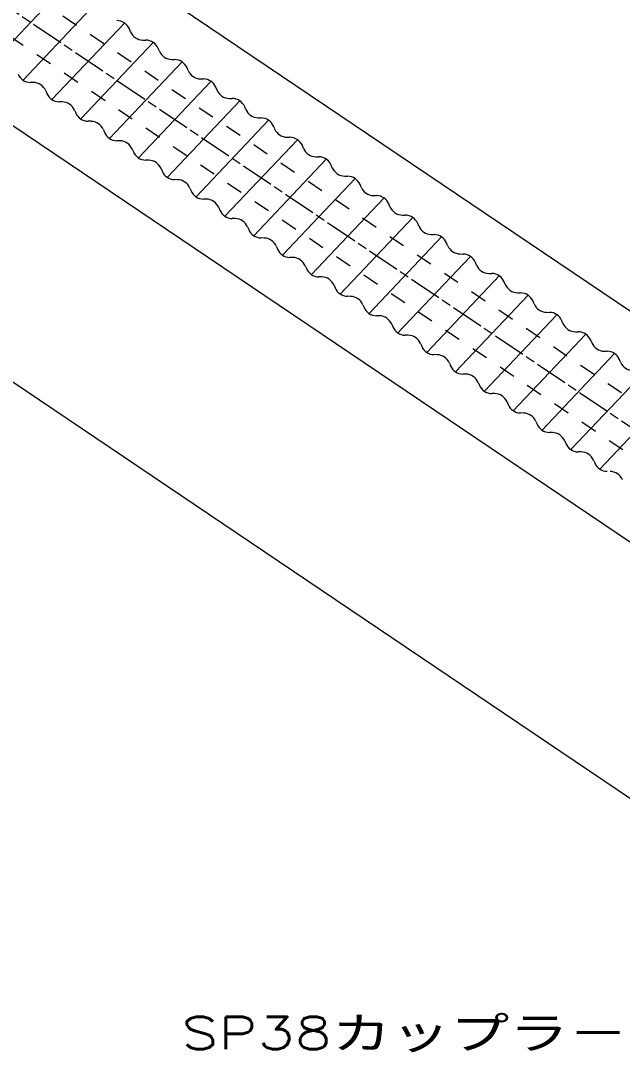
# Model space of a CAD drawing. Units: millimetres at full size; details may follow other scales. Extents: x -55 to 1935, y -55 to 1395.
# Drawn here: x 1050.3 to 1270, y 497.4 to 874.2 of the extents above; entities that cross this region are included whole.
import ezdxf
from ezdxf.enums import TextEntityAlignment as Align

# ---------------------------------------------------------------- set-up
doc = ezdxf.new("R2010")
doc.units = ezdxf.units.MM
doc.linetypes.add('CHAIN', pattern=[18.5, 12, -1.5, 3.5, -1.5])
doc.linetypes.add('DASHED_SPACED', pattern=[12, 6, -6])
for name, color, linetype, lineweight in [('1 外形線', 7, 'Continuous', 25), ('3 隠れ線', 2, 'DASHED_SPACED', 25), ('4 中心線', 1, 'CHAIN', 25), ('6 寸法線', 4, 'Continuous', 25)]:
    doc.layers.add(name, color=color, linetype=linetype, lineweight=lineweight)
doc.styles.add('simplex.shx', font='')
doc.styles.get('simplex.shx').set_extended_font_data('simplex.shx')

msp = doc.modelspace()

# ---------------------------------------------------------------- linework, layer by layer
at = {"layer": '1 外形線'}
for p, q in [((1577.184, 562.835), (1067.856, 906.382)), ((1067.175, 887.535), (1040.667, 859.591)), ((1067.175, 887.535), (1040.667, 859.591)), ((1077.704, 880.433), (1051.196, 852.489)), ((1077.704, 880.433), (1051.196, 852.489)), ((1088.233, 873.332), (1061.725, 845.387)), ((1088.233, 873.332), (1061.725, 845.387)), ((1090.433, 870.167), (1090.011, 871.159)), ((1090.433, 870.167), (1090.011, 871.159)), ((1090.433, 870.167), (1090.011, 871.159)), ((1094.947, 867.122), (1096.025, 867.103)), ((1094.947, 867.122), (1096.025, 867.103)), ((1098.762, 866.23), (1072.253, 838.286)), ((1098.762, 866.23), (1072.253, 838.286)), ((1100.962, 863.065), (1100.54, 864.058)), ((1100.962, 863.065), (1100.54, 864.058)), ((1100.962, 863.065), (1100.54, 864.058)), ((1109.29, 859.128), (1082.782, 831.184)), ((1109.29, 859.128), (1082.782, 831.184)), ((1105.476, 860.02), (1106.554, 860.001)), ((1105.476, 860.02), (1106.554, 860.001)), ((1111.49, 855.963), (1111.069, 856.956)), ((1111.49, 855.963), (1111.069, 856.956)), ((1111.49, 855.963), (1111.069, 856.956)), ((1054.954, 851.635), (1053.876, 851.654)), ((1054.954, 851.635), (1053.876, 851.654)), ((1119.819, 852.026), (1093.311, 824.082)), ((1119.819, 852.026), (1093.311, 824.082)), ((1116.005, 852.918), (1117.083, 852.899)), ((1116.005, 852.918), (1117.083, 852.899)), ((1538.04, 504.803), (1028.712, 848.349)), ((1059.469, 848.59), (1059.89, 847.597)), ((1059.469, 848.59), (1059.89, 847.597)), ((1122.019, 848.862), (1121.598, 849.854)), ((1122.019, 848.862), (1121.598, 849.854)), ((1122.019, 848.862), (1121.598, 849.854)), ((1065.483, 844.533), (1064.405, 844.552)), ((1065.483, 844.533), (1064.405, 844.552)), ((1130.348, 844.925), (1103.84, 816.98)), ((1130.348, 844.925), (1103.84, 816.98)), ((1126.534, 845.816), (1127.612, 845.798)), ((1126.534, 845.816), (1127.612, 845.798)), ((1069.998, 841.488), (1070.419, 840.496)), ((1069.998, 841.488), (1070.419, 840.496)), ((1132.548, 841.76), (1132.126, 842.752)), ((1132.548, 841.76), (1132.126, 842.752)), ((1132.548, 841.76), (1132.126, 842.752)), ((1076.012, 837.432), (1074.934, 837.45)), ((1076.012, 837.432), (1074.934, 837.45)), ((1140.877, 837.823), (1114.369, 809.879)), ((1140.877, 837.823), (1114.369, 809.879)), ((1137.063, 838.715), (1138.141, 838.696)), ((1137.063, 838.715), (1138.141, 838.696)), ((1080.527, 834.386), (1080.948, 833.394)), ((1080.527, 834.386), (1080.948, 833.394)), ((1143.077, 834.658), (1142.655, 835.651)), ((1143.077, 834.658), (1142.655, 835.651)), ((1143.077, 834.658), (1142.655, 835.651)), ((1086.541, 830.33), (1085.463, 830.349)), ((1086.541, 830.33), (1085.463, 830.349)), ((1151.405, 830.721), (1124.897, 802.777)), ((1151.405, 830.721), (1124.897, 802.777)), ((1147.591, 831.613), (1148.669, 831.594)), ((1147.591, 831.613), (1148.669, 831.594)), ((1091.055, 827.285), (1091.477, 826.292)), ((1091.055, 827.285), (1091.477, 826.292)), ((1153.605, 827.556), (1153.184, 828.549)), ((1153.605, 827.556), (1153.184, 828.549)), ((1153.605, 827.556), (1153.184, 828.549)), ((1097.069, 823.228), (1095.991, 823.247)), ((1097.069, 823.228), (1095.991, 823.247)), ((1161.934, 823.619), (1135.426, 795.675)), ((1161.934, 823.619), (1135.426, 795.675)), ((1158.12, 824.511), (1159.198, 824.492)), ((1158.12, 824.511), (1159.198, 824.492)), ((1164.134, 820.455), (1163.713, 821.447)), ((1164.134, 820.455), (1163.713, 821.447)), ((1164.134, 820.455), (1163.713, 821.447)), ((1101.584, 820.183), (1102.006, 819.19)), ((1101.584, 820.183), (1102.006, 819.19)), ((1107.598, 816.126), (1106.52, 816.145)), ((1107.598, 816.126), (1106.52, 816.145)), ((1172.463, 816.518), (1145.955, 788.573)), ((1172.463, 816.518), (1145.955, 788.573)), ((1168.649, 817.409), (1169.727, 817.391)), ((1168.649, 817.409), (1169.727, 817.391)), ((1174.663, 813.353), (1174.242, 814.345)), ((1174.663, 813.353), (1174.242, 814.345)), ((1174.663, 813.353), (1174.242, 814.345)), ((1112.113, 813.081), (1112.534, 812.089)), ((1112.113, 813.081), (1112.534, 812.089)), ((1179.178, 810.308), (1180.256, 810.289)), ((1179.178, 810.308), (1180.256, 810.289)), ((1118.127, 809.025), (1117.049, 809.043)), ((1118.127, 809.025), (1117.049, 809.043)), ((1182.992, 809.416), (1156.484, 781.472)), ((1182.992, 809.416), (1156.484, 781.472)), ((1185.192, 806.251), (1184.77, 807.244)), ((1185.192, 806.251), (1184.77, 807.244)), ((1185.192, 806.251), (1184.77, 807.244)), ((1122.642, 805.979), (1123.063, 804.987)), ((1122.642, 805.979), (1123.063, 804.987)), ((1189.706, 803.206), (1190.784, 803.187)), ((1189.706, 803.206), (1190.784, 803.187)), ((1128.656, 801.923), (1127.578, 801.942)), ((1128.656, 801.923), (1127.578, 801.942)), ((1133.171, 798.878), (1133.592, 797.885)), ((1133.171, 798.878), (1133.592, 797.885)), ((1193.521, 802.314), (1167.012, 774.37)), ((1193.521, 802.314), (1167.012, 774.37)), ((1195.72, 799.149), (1195.299, 800.142)), ((1195.72, 799.149), (1195.299, 800.142)), ((1195.72, 799.149), (1195.299, 800.142)), ((1204.049, 795.212), (1177.541, 767.268)), ((1204.049, 795.212), (1177.541, 767.268)), ((1200.235, 796.104), (1201.313, 796.085)), ((1200.235, 796.104), (1201.313, 796.085)), ((1139.185, 794.821), (1138.107, 794.84)), ((1139.185, 794.821), (1138.107, 794.84)), ((1143.699, 791.776), (1144.121, 790.783)), ((1143.699, 791.776), (1144.121, 790.783)), ((1206.249, 792.048), (1205.828, 793.04)), ((1206.249, 792.048), (1205.828, 793.04)), ((1206.249, 792.048), (1205.828, 793.04)), ((1149.713, 787.719), (1148.635, 787.738)), ((1149.713, 787.719), (1148.635, 787.738)), ((1214.578, 788.111), (1188.07, 760.166)), ((1214.578, 788.111), (1188.07, 760.166)), ((1210.764, 789.002), (1211.842, 788.984)), ((1210.764, 789.002), (1211.842, 788.984)), ((1154.228, 784.674), (1154.649, 783.682)), ((1154.228, 784.674), (1154.649, 783.682)), ((1216.778, 784.946), (1216.357, 785.938)), ((1216.778, 784.946), (1216.357, 785.938)), ((1216.778, 784.946), (1216.357, 785.938)), ((1160.242, 780.618), (1159.164, 780.636)), ((1160.242, 780.618), (1159.164, 780.636)), ((1225.107, 781.009), (1198.599, 753.065)), ((1225.107, 781.009), (1198.599, 753.065)), ((1221.293, 781.901), (1222.371, 781.882)), ((1221.293, 781.901), (1222.371, 781.882)), ((1164.757, 777.572), (1165.178, 776.58)), ((1164.757, 777.572), (1165.178, 776.58)), ((1227.307, 777.844), (1226.885, 778.837)), ((1227.307, 777.844), (1226.885, 778.837)), ((1227.307, 777.844), (1226.885, 778.837)), ((1170.771, 773.516), (1169.693, 773.535)), ((1170.771, 773.516), (1169.693, 773.535)), ((1235.636, 773.907), (1209.128, 745.963)), ((1235.636, 773.907), (1209.128, 745.963)), ((1231.822, 774.799), (1232.9, 774.78)), ((1231.822, 774.799), (1232.9, 774.78)), ((1175.286, 770.471), (1175.707, 769.478)), ((1175.286, 770.471), (1175.707, 769.478)), ((1237.836, 770.742), (1237.414, 771.735)), ((1237.836, 770.742), (1237.414, 771.735)), ((1237.836, 770.742), (1237.414, 771.735)), ((1181.3, 766.414), (1180.222, 766.433)), ((1181.3, 766.414), (1180.222, 766.433)), ((1246.164, 766.805), (1219.656, 738.861)), ((1246.164, 766.805), (1219.656, 738.861)), ((1242.35, 767.697), (1243.428, 767.678)), ((1242.35, 767.697), (1243.428, 767.678)), ((1185.814, 763.369), (1186.236, 762.376)), ((1185.814, 763.369), (1186.236, 762.376)), ((1248.364, 763.641), (1247.943, 764.633)), ((1248.364, 763.641), (1247.943, 764.633)), ((1248.364, 763.641), (1247.943, 764.633)), ((1191.828, 759.312), (1190.75, 759.331)), ((1191.828, 759.312), (1190.75, 759.331)), ((1256.693, 759.704), (1230.185, 731.759)), ((1256.693, 759.704), (1230.185, 731.759)), ((1252.879, 760.595), (1253.957, 760.577)), ((1252.879, 760.595), (1253.957, 760.577)), ((1258.893, 756.539), (1258.472, 757.531)), ((1258.893, 756.539), (1258.472, 757.531)), ((1258.893, 756.539), (1258.472, 757.531)), ((1196.343, 756.267), (1196.765, 755.275)), ((1196.343, 756.267), (1196.765, 755.275)), ((1202.357, 752.211), (1201.279, 752.229)), ((1202.357, 752.211), (1201.279, 752.229)), ((1267.222, 752.602), (1240.714, 724.658)), ((1267.222, 752.602), (1240.714, 724.658)), ((1263.408, 753.494), (1264.486, 753.475)), ((1263.408, 753.494), (1264.486, 753.475)), ((1269.422, 749.437), (1269.001, 750.43)), ((1269.422, 749.437), (1269.001, 750.43)), ((1269.422, 749.437), (1269.001, 750.43)), ((1206.872, 749.165), (1207.293, 748.173)), ((1206.872, 749.165), (1207.293, 748.173)), ((1212.886, 745.109), (1211.808, 745.128)), ((1212.886, 745.109), (1211.808, 745.128)), ((1277.751, 745.5), (1251.243, 717.556)), ((1277.751, 745.5), (1251.243, 717.556)), ((1217.401, 742.064), (1217.822, 741.071)), ((1217.401, 742.064), (1217.822, 741.071)), ((1223.415, 738.007), (1222.337, 738.026)), ((1223.415, 738.007), (1222.337, 738.026)), ((1227.93, 734.962), (1228.351, 733.969)), ((1227.93, 734.962), (1228.351, 733.969)), ((1288.28, 738.398), (1261.771, 710.454)), ((1288.28, 738.398), (1261.771, 710.454)), ((1233.944, 730.905), (1232.866, 730.924)), ((1233.944, 730.905), (1232.866, 730.924)), ((1238.458, 727.86), (1238.88, 726.868)), ((1238.458, 727.86), (1238.88, 726.868)), ((1244.472, 723.804), (1243.394, 723.822)), ((1244.472, 723.804), (1243.394, 723.822)), ((1248.987, 720.758), (1249.408, 719.766)), ((1248.987, 720.758), (1249.408, 719.766)), ((1255.001, 716.702), (1253.923, 716.721)), ((1255.001, 716.702), (1253.923, 716.721)), ((1259.516, 713.657), (1259.937, 712.664)), ((1259.516, 713.657), (1259.937, 712.664))]:
    msp.add_line(p, q, dxfattribs=at)
for centre, start, end in [((1085.409, 869.205), 23.00469, 88.99531), ((1085.409, 869.205), 23.00469, 88.99531), ((1085.409, 869.205), 23.00469, 88.99531), ((1085.409, 869.205), 23.00469, 88.99531), ((1085.409, 869.205), 23.00469, 88.99531), ((1095.035, 872.121), 203.00469, 268.99531), ((1095.035, 872.121), 203.00469, 268.99531), ((1095.035, 872.121), 203.00469, 268.99531), ((1095.938, 862.104), 23.00469, 88.99531), ((1095.938, 862.104), 23.00469, 88.99531), ((1095.938, 862.104), 23.00469, 88.99531), ((1095.938, 862.104), 23.00469, 88.99531), ((1095.938, 862.104), 23.00469, 88.99531), ((1105.564, 865.019), 203.00469, 268.99531), ((1105.564, 865.019), 203.00469, 268.99531), ((1105.564, 865.019), 203.00469, 268.99531), ((1106.467, 855.002), 23.00469, 88.99531), ((1106.467, 855.002), 23.00469, 88.99531), ((1106.467, 855.002), 23.00469, 88.99531), ((1106.467, 855.002), 23.00469, 88.99531), ((1106.467, 855.002), 23.00469, 88.99531), ((1116.093, 857.917), 203.00469, 268.99531), ((1116.093, 857.917), 203.00469, 268.99531), ((1116.093, 857.917), 203.00469, 268.99531), ((1053.964, 856.653), 203.00469, 268.99531), ((1053.964, 856.653), 203.00469, 268.99531), ((1054.867, 846.636), 23.00469, 88.99531), ((1054.867, 846.636), 23.00469, 88.99531), ((1054.867, 846.636), 23.00469, 88.99531), ((1054.867, 846.636), 23.00469, 88.99531), ((1054.867, 846.636), 23.00469, 88.99531), ((1116.995, 847.9), 23.00469, 88.99531), ((1116.995, 847.9), 23.00469, 88.99531), ((1116.995, 847.9), 23.00469, 88.99531), ((1116.995, 847.9), 23.00469, 88.99531), ((1116.995, 847.9), 23.00469, 88.99531), ((1126.621, 850.816), 203.00469, 268.99531), ((1126.621, 850.816), 203.00469, 268.99531), ((1126.621, 850.816), 203.00469, 268.99531), ((1064.493, 849.551), 203.00469, 268.99531), ((1064.493, 849.551), 203.00469, 268.99531), ((1065.395, 839.534), 23.00469, 88.99531), ((1065.395, 839.534), 23.00469, 88.99531), ((1065.395, 839.534), 23.00469, 88.99531), ((1065.395, 839.534), 23.00469, 88.99531), ((1065.395, 839.534), 23.00469, 88.99531), ((1127.524, 840.798), 23.00469, 88.99531), ((1127.524, 840.798), 23.00469, 88.99531), ((1127.524, 840.798), 23.00469, 88.99531), ((1127.524, 840.798), 23.00469, 88.99531), ((1127.524, 840.798), 23.00469, 88.99531), ((1075.022, 842.45), 203.00469, 268.99531), ((1075.022, 842.45), 203.00469, 268.99531), ((1137.15, 843.714), 203.00469, 268.99531), ((1137.15, 843.714), 203.00469, 268.99531), ((1137.15, 843.714), 203.00469, 268.99531), ((1075.924, 832.432), 23.00469, 88.99531), ((1075.924, 832.432), 23.00469, 88.99531), ((1075.924, 832.432), 23.00469, 88.99531), ((1075.924, 832.432), 23.00469, 88.99531), ((1075.924, 832.432), 23.00469, 88.99531), ((1138.053, 833.697), 23.00469, 88.99531), ((1138.053, 833.697), 23.00469, 88.99531), ((1138.053, 833.697), 23.00469, 88.99531), ((1138.053, 833.697), 23.00469, 88.99531), ((1138.053, 833.697), 23.00469, 88.99531), ((1085.55, 835.348), 203.00469, 268.99531), ((1085.55, 835.348), 203.00469, 268.99531), ((1147.679, 836.612), 203.00469, 268.99531), ((1147.679, 836.612), 203.00469, 268.99531), ((1147.679, 836.612), 203.00469, 268.99531), ((1086.453, 825.331), 23.00469, 88.99531), ((1086.453, 825.331), 23.00469, 88.99531), ((1086.453, 825.331), 23.00469, 88.99531), ((1086.453, 825.331), 23.00469, 88.99531), ((1086.453, 825.331), 23.00469, 88.99531), ((1148.582, 826.595), 23.00469, 88.99531), ((1148.582, 826.595), 23.00469, 88.99531), ((1148.582, 826.595), 23.00469, 88.99531), ((1148.582, 826.595), 23.00469, 88.99531), ((1148.582, 826.595), 23.00469, 88.99531), ((1096.079, 828.246), 203.00469, 268.99531), ((1096.079, 828.246), 203.00469, 268.99531), ((1158.208, 829.51), 203.00469, 268.99531), ((1158.208, 829.51), 203.00469, 268.99531), ((1158.208, 829.51), 203.00469, 268.99531), ((1096.982, 818.229), 23.00469, 88.99531), ((1096.982, 818.229), 23.00469, 88.99531), ((1096.982, 818.229), 23.00469, 88.99531), ((1096.982, 818.229), 23.00469, 88.99531), ((1096.982, 818.229), 23.00469, 88.99531), ((1159.11, 819.493), 23.00469, 88.99531), ((1159.11, 819.493), 23.00469, 88.99531), ((1159.11, 819.493), 23.00469, 88.99531), ((1159.11, 819.493), 23.00469, 88.99531), ((1159.11, 819.493), 23.00469, 88.99531), ((1106.608, 821.144), 203.00469, 268.99531), ((1106.608, 821.144), 203.00469, 268.99531), ((1168.737, 822.409), 203.00469, 268.99531), ((1168.737, 822.409), 203.00469, 268.99531), ((1168.737, 822.409), 203.00469, 268.99531), ((1107.511, 811.127), 23.00469, 88.99531), ((1107.511, 811.127), 23.00469, 88.99531), ((1107.511, 811.127), 23.00469, 88.99531), ((1107.511, 811.127), 23.00469, 88.99531), ((1107.511, 811.127), 23.00469, 88.99531), ((1169.639, 812.391), 23.00469, 88.99531), ((1169.639, 812.391), 23.00469, 88.99531), ((1169.639, 812.391), 23.00469, 88.99531), ((1169.639, 812.391), 23.00469, 88.99531), ((1169.639, 812.391), 23.00469, 88.99531), ((1117.137, 814.043), 203.00469, 268.99531), ((1117.137, 814.043), 203.00469, 268.99531), ((1179.265, 815.307), 203.00469, 268.99531), ((1179.265, 815.307), 203.00469, 268.99531), ((1179.265, 815.307), 203.00469, 268.99531), ((1180.168, 805.29), 23.00469, 88.99531), ((1180.168, 805.29), 23.00469, 88.99531), ((1180.168, 805.29), 23.00469, 88.99531), ((1180.168, 805.29), 23.00469, 88.99531), ((1180.168, 805.29), 23.00469, 88.99531), ((1118.039, 804.025), 23.00469, 88.99531), ((1118.039, 804.025), 23.00469, 88.99531), ((1118.039, 804.025), 23.00469, 88.99531), ((1118.039, 804.025), 23.00469, 88.99531), ((1118.039, 804.025), 23.00469, 88.99531), ((1127.665, 806.941), 203.00469, 268.99531), ((1127.665, 806.941), 203.00469, 268.99531), ((1189.794, 808.205), 203.00469, 268.99531), ((1189.794, 808.205), 203.00469, 268.99531), ((1189.794, 808.205), 203.00469, 268.99531), ((1190.697, 798.188), 23.00469, 88.99531), ((1190.697, 798.188), 23.00469, 88.99531), ((1190.697, 798.188), 23.00469, 88.99531), ((1190.697, 798.188), 23.00469, 88.99531), ((1190.697, 798.188), 23.00469, 88.99531), ((1128.568, 796.924), 23.00469, 88.99531), ((1128.568, 796.924), 23.00469, 88.99531), ((1128.568, 796.924), 23.00469, 88.99531), ((1128.568, 796.924), 23.00469, 88.99531), ((1128.568, 796.924), 23.00469, 88.99531), ((1200.323, 801.103), 203.00469, 268.99531), ((1200.323, 801.103), 203.00469, 268.99531), ((1200.323, 801.103), 203.00469, 268.99531), ((1138.194, 799.839), 203.00469, 268.99531), ((1138.194, 799.839), 203.00469, 268.99531), ((1201.226, 791.086), 23.00469, 88.99531), ((1201.226, 791.086), 23.00469, 88.99531), ((1201.226, 791.086), 23.00469, 88.99531), ((1201.226, 791.086), 23.00469, 88.99531), ((1201.226, 791.086), 23.00469, 88.99531), ((1139.097, 789.822), 23.00469, 88.99531), ((1139.097, 789.822), 23.00469, 88.99531), ((1139.097, 789.822), 23.00469, 88.99531), ((1139.097, 789.822), 23.00469, 88.99531), ((1139.097, 789.822), 23.00469, 88.99531), ((1210.852, 794.002), 203.00469, 268.99531), ((1210.852, 794.002), 203.00469, 268.99531), ((1210.852, 794.002), 203.00469, 268.99531), ((1148.723, 792.737), 203.00469, 268.99531), ((1148.723, 792.737), 203.00469, 268.99531), ((1149.626, 782.72), 23.00469, 88.99531), ((1149.626, 782.72), 23.00469, 88.99531), ((1149.626, 782.72), 23.00469, 88.99531), ((1149.626, 782.72), 23.00469, 88.99531), ((1149.626, 782.72), 23.00469, 88.99531), ((1211.754, 783.984), 23.00469, 88.99531), ((1211.754, 783.984), 23.00469, 88.99531), ((1211.754, 783.984), 23.00469, 88.99531), ((1211.754, 783.984), 23.00469, 88.99531), ((1211.754, 783.984), 23.00469, 88.99531), ((1159.252, 785.636), 203.00469, 268.99531), ((1159.252, 785.636), 203.00469, 268.99531), ((1221.38, 786.9), 203.00469, 268.99531), ((1221.38, 786.9), 203.00469, 268.99531), ((1221.38, 786.9), 203.00469, 268.99531), ((1160.154, 775.618), 23.00469, 88.99531), ((1160.154, 775.618), 23.00469, 88.99531), ((1160.154, 775.618), 23.00469, 88.99531), ((1160.154, 775.618), 23.00469, 88.99531), ((1160.154, 775.618), 23.00469, 88.99531), ((1222.283, 776.883), 23.00469, 88.99531), ((1222.283, 776.883), 23.00469, 88.99531), ((1222.283, 776.883), 23.00469, 88.99531), ((1222.283, 776.883), 23.00469, 88.99531), ((1222.283, 776.883), 23.00469, 88.99531), ((1169.781, 778.534), 203.00469, 268.99531), ((1169.781, 778.534), 203.00469, 268.99531), ((1231.909, 779.798), 203.00469, 268.99531), ((1231.909, 779.798), 203.00469, 268.99531), ((1231.909, 779.798), 203.00469, 268.99531), ((1170.683, 768.517), 23.00469, 88.99531), ((1170.683, 768.517), 23.00469, 88.99531), ((1170.683, 768.517), 23.00469, 88.99531), ((1170.683, 768.517), 23.00469, 88.99531), ((1170.683, 768.517), 23.00469, 88.99531), ((1232.812, 769.781), 23.00469, 88.99531), ((1232.812, 769.781), 23.00469, 88.99531), ((1232.812, 769.781), 23.00469, 88.99531), ((1232.812, 769.781), 23.00469, 88.99531), ((1232.812, 769.781), 23.00469, 88.99531), ((1180.309, 771.432), 203.00469, 268.99531), ((1180.309, 771.432), 203.00469, 268.99531), ((1242.438, 772.696), 203.00469, 268.99531), ((1242.438, 772.696), 203.00469, 268.99531), ((1242.438, 772.696), 203.00469, 268.99531), ((1181.212, 761.415), 23.00469, 88.99531), ((1181.212, 761.415), 23.00469, 88.99531), ((1181.212, 761.415), 23.00469, 88.99531), ((1181.212, 761.415), 23.00469, 88.99531), ((1181.212, 761.415), 23.00469, 88.99531), ((1243.341, 762.679), 23.00469, 88.99531), ((1243.341, 762.679), 23.00469, 88.99531), ((1243.341, 762.679), 23.00469, 88.99531), ((1243.341, 762.679), 23.00469, 88.99531), ((1243.341, 762.679), 23.00469, 88.99531), ((1190.838, 764.33), 203.00469, 268.99531), ((1190.838, 764.33), 203.00469, 268.99531), ((1252.967, 765.595), 203.00469, 268.99531), ((1252.967, 765.595), 203.00469, 268.99531), ((1252.967, 765.595), 203.00469, 268.99531), ((1191.741, 754.313), 23.00469, 88.99531), ((1191.741, 754.313), 23.00469, 88.99531), ((1191.741, 754.313), 23.00469, 88.99531), ((1191.741, 754.313), 23.00469, 88.99531), ((1191.741, 754.313), 23.00469, 88.99531), ((1253.869, 755.577), 23.00469, 88.99531), ((1253.869, 755.577), 23.00469, 88.99531), ((1253.869, 755.577), 23.00469, 88.99531), ((1253.869, 755.577), 23.00469, 88.99531), ((1253.869, 755.577), 23.00469, 88.99531), ((1201.367, 757.229), 203.00469, 268.99531), ((1201.367, 757.229), 203.00469, 268.99531), ((1263.496, 758.493), 203.00469, 268.99531), ((1263.496, 758.493), 203.00469, 268.99531), ((1263.496, 758.493), 203.00469, 268.99531), ((1202.27, 747.211), 23.00469, 88.99531), ((1202.27, 747.211), 23.00469, 88.99531), ((1202.27, 747.211), 23.00469, 88.99531), ((1202.27, 747.211), 23.00469, 88.99531), ((1202.27, 747.211), 23.00469, 88.99531), ((1264.398, 748.476), 23.00469, 88.99531), ((1264.398, 748.476), 23.00469, 88.99531), ((1264.398, 748.476), 23.00469, 88.99531), ((1264.398, 748.476), 23.00469, 88.99531), ((1264.398, 748.476), 23.00469, 88.99531), ((1211.896, 750.127), 203.00469, 268.99531), ((1211.896, 750.127), 203.00469, 268.99531), ((1274.024, 751.391), 203.00469, 268.99531), ((1274.024, 751.391), 203.00469, 268.99531), ((1274.024, 751.391), 203.00469, 268.99531), ((1212.798, 740.11), 23.00469, 88.99531), ((1212.798, 740.11), 23.00469, 88.99531), ((1212.798, 740.11), 23.00469, 88.99531), ((1212.798, 740.11), 23.00469, 88.99531), ((1212.798, 740.11), 23.00469, 88.99531), ((1222.424, 743.025), 203.00469, 268.99531), ((1222.424, 743.025), 203.00469, 268.99531), ((1223.327, 733.008), 23.00469, 88.99531), ((1223.327, 733.008), 23.00469, 88.99531), ((1223.327, 733.008), 23.00469, 88.99531), ((1223.327, 733.008), 23.00469, 88.99531), ((1223.327, 733.008), 23.00469, 88.99531), ((1232.953, 735.923), 203.00469, 268.99531), ((1232.953, 735.923), 203.00469, 268.99531), ((1233.856, 725.906), 23.00469, 88.99531), ((1233.856, 725.906), 23.00469, 88.99531), ((1233.856, 725.906), 23.00469, 88.99531), ((1233.856, 725.906), 23.00469, 88.99531), ((1233.856, 725.906), 23.00469, 88.99531), ((1243.482, 728.822), 203.00469, 268.99531), ((1243.482, 728.822), 203.00469, 268.99531), ((1244.385, 718.804), 23.00469, 88.99531), ((1244.385, 718.804), 23.00469, 88.99531), ((1244.385, 718.804), 23.00469, 88.99531), ((1244.385, 718.804), 23.00469, 88.99531), ((1244.385, 718.804), 23.00469, 88.99531), ((1254.011, 721.72), 203.00469, 268.99531), ((1254.011, 721.72), 203.00469, 268.99531), ((1254.913, 711.703), 23.00469, 88.99531), ((1254.913, 711.703), 23.00469, 88.99531), ((1254.913, 711.703), 23.00469, 88.99531), ((1254.913, 711.703), 23.00469, 88.99531), ((1254.913, 711.703), 23.00469, 88.99531), ((1264.54, 714.618), 203.00469, 268.99531), ((1264.54, 714.618), 203.00469, 268.99531), ((1265.442, 704.601), 23.00469, 88.99531), ((1265.442, 704.601), 23.00469, 88.99531), ((1265.442, 704.601), 23.00469, 88.99531), ((1265.442, 704.601), 23.00469, 88.99531), ((1265.442, 704.601), 23.00469, 88.99531)]:
    msp.add_arc(centre, 5, start, end, dxfattribs=at)
at = {"layer": '3 隠れ線'}
for p, q in [((1508.477, 577.214), (1053.037, 884.412)), ((1498.971, 563.12), (1043.531, 870.319))]:
    msp.add_line(p, q, dxfattribs=at)
at = {"layer": '4 中心線'}
msp.add_line((1571.096, 524.724), (522.267, 1232.168), dxfattribs=at)
at = {"layer": '6 寸法線'}
msp.add_line((570.309, 1064.126), (1409.56, 498.044), dxfattribs=at)

# ---------------------------------------------------------------- texts
at = {"layer": '6 寸法線', "style": 'simplex.shx', "width": 1.35}
msp.add_text('SP38カップラ－', height=11.73, dxfattribs=at).set_placement((1109.006, 510.367), align=Align.TOP_LEFT)

doc.saveas('drawing.dxf')
